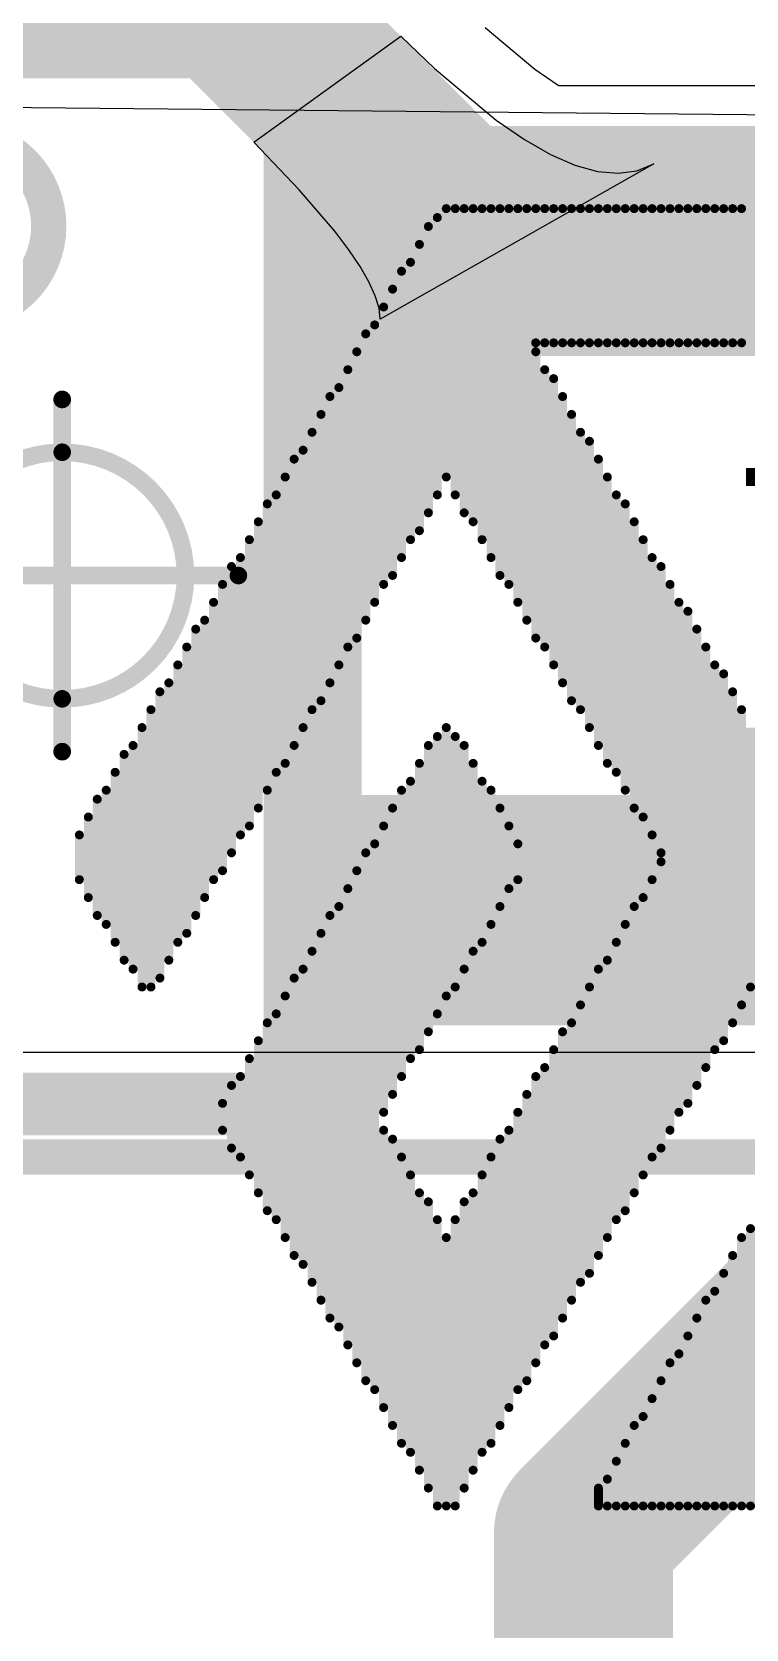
# Model space of a CAD drawing. Header units: millimetres. Extents: x -1.72 to 0.75, y -0.35 to 1.04.
# Drawn here: x 0.4042 to 0.484, y 0.4781 to 0.6566 of the extents above; entities that cross this region are included whole.
import ezdxf

# ---------------------------------------------------------------- set-up
doc = ezdxf.new("R2010")
doc.units = ezdxf.units.MM
doc.header["$MEASUREMENT"] = 0
for name, color, linetype in [('BottomLayer', 5, 'Continuous'), ('BottomOverlay', 54, 'Continuous'), ('Mechanical13', 56, 'Continuous'), ('Mechanical15', 56, 'Continuous'), ('TopLayer', 1, 'Continuous'), ('TopOverlay', 2, 'Continuous'), ('TopPaste', 8, 'Continuous'), ('TopSolder', 216, 'Continuous')]:
    doc.layers.add(name, color=color, linetype=linetype)

# ---------------------------------------------------------------- blocks, each defined once
blk = doc.blocks.new('SEASKY1_B_1')
at = {"layer": 'BottomOverlay', "const_width": 0.001}
for points in [[(0.015, -0.052), (0, -0.052)], [(0.031, -0.051), (0.029, -0.051)], [(0.089, -0.052), (0.056, -0.052)], [(0.087, -0.051), (0.058, -0.051)], [(0.145, -0.051), (0.114, -0.051)], [(0.145, -0.052), (0.115, -0.052)], [(0.015, -0.053), (0, -0.053)], [(0.015, -0.054), (0, -0.054)], [(0.093, -0.054), (0.052, -0.054)], [(0.091, -0.053), (0.054, -0.053)], [(0.117, -0.053), (0.145, -0.053)], [(0.145, -0.054), (0.119, -0.054)], [(0.015, -0.055), (0, -0.055)], [(0.094, -0.055), (0.051, -0.055)], [(0.145, -0.055), (0.121, -0.055)], [(0.015, -0.056), (0, -0.056)], [(0.015, -0.057), (0, -0.057)], [(0.098, -0.057), (0.047, -0.057)], [(0.096, -0.056), (0.049, -0.056)], [(0.145, -0.056), (0.122, -0.056)], [(0.145, -0.057), (0.124, -0.057)], [(0.015, -0.058), (0, -0.058)], [(0.015, -0.059), (0, -0.059)], [(0.101, -0.059), (0.044, -0.059)], [(0.1, -0.058), (0.045, -0.058)], [(0.145, -0.058), (0.126, -0.058)], [(0.145, -0.059), (0.128, -0.059)], [(0.015, -0.06), (0, -0.06)], [(0.015, -0.061), (0, -0.061)], [(0.072, -0.061), (0.04, -0.061)], [(0.103, -0.06), (0.042, -0.06)], [(0.105, -0.061), (0.073, -0.061)], [(0.145, -0.06), (0.129, -0.06)], [(0.145, -0.061), (0.131, -0.061)], [(0.015, -0.062), (0, -0.062)], [(0.07, -0.062), (0.039, -0.062)], [(0.106, -0.062), (0.075, -0.062)], [(0.145, -0.062), (0.133, -0.062)], [(0.015, -0.063), (0, -0.063)], [(0.015, -0.064), (0, -0.064)], [(0.067, -0.064), (0.035, -0.064)], [(0.068, -0.063), (0.037, -0.063)], [(0.108, -0.063), (0.077, -0.063)], [(0.11, -0.064), (0.078, -0.064)], [(0.145, -0.063), (0.135, -0.063)], [(0.145, -0.064), (0.136, -0.064)], [(0.015, -0.065), (0, -0.065)], [(0.015, -0.066), (0, -0.066)], [(0.063, -0.066), (0.032, -0.066)], [(0.065, -0.065), (0.033, -0.065)], [(0.112, -0.065), (0.08, -0.065)], [(0.113, -0.066), (0.082, -0.066)], [(0.145, -0.065), (0.138, -0.065)], [(0.145, -0.066), (0.14, -0.066)], [(0.015, -0.067), (0, -0.067)], [(0.015, -0.068), (0, -0.068)], [(0.06, -0.068), (0.028, -0.068)], [(0.03, -0.067), (0.062, -0.067)], [(0.115, -0.067), (0.084, -0.067)], [(0.117, -0.068), (0.085, -0.068)], [(0.145, -0.067), (0.142, -0.067)], [(0.145, -0.068), (0.143, -0.068)], [(0.015, -0.069), (0, -0.069)], [(0.015, -0.07), (0, -0.07)], [(0.056, -0.07), (0.025, -0.07)], [(0.058, -0.069), (0.026, -0.069)], [(0.119, -0.069), (0.087, -0.069)], [(0.12, -0.07), (0.089, -0.07)], [(0.015, -0.071), (0, -0.071)], [(0.055, -0.071), (0.023, -0.071)], [(0.122, -0.071), (0.091, -0.071)], [(0.015, -0.072), (0, -0.072)], [(0.015, -0.073), (0, -0.073)], [(0.019, -0.073), (0.051, -0.073)], [(0.053, -0.072), (0.021, -0.072)], [(0.092, -0.072), (0.124, -0.072)], [(0.094, -0.073), (0.126, -0.073)], [(0.015, -0.074), (0, -0.074)], [(0.015, -0.075), (0, -0.075)], [(0.048, -0.075), (0.016, -0.075)], [(0.049, -0.074), (0.018, -0.074)], [(0.096, -0.074), (0.127, -0.074)], [(0.097, -0.075), (0.129, -0.075)], [(0.046, -0.076), (0, -0.076)], [(0.044, -0.077), (0, -0.077)], [(0.075, -0.077), (0.071, -0.077)], [(0.131, -0.076), (0.099, -0.076)], [(0.132, -0.077), (0.101, -0.077)], [(0.042, -0.078), (0, -0.078)], [(0.041, -0.079), (0, -0.079)], [(0.078, -0.079), (0.067, -0.079)], [(0.076, -0.078), (0.069, -0.078)], [(0.134, -0.078), (0.103, -0.078)], [(0.136, -0.079), (0.104, -0.079)], [(0.039, -0.08), (0, -0.08)], [(0.08, -0.08), (0.065, -0.08)], [(0.138, -0.08), (0.106, -0.08)], [(0.037, -0.081), (0, -0.081)], [(0, -0.082), (0.035, -0.082)], [(0.083, -0.082), (0.062, -0.082)], [(0.082, -0.081), (0.064, -0.081)], [(0.139, -0.081), (0.108, -0.081)], [(0.141, -0.082), (0.11, -0.082)], [(0, -0.083), (0.034, -0.083)], [(0.032, -0.084), (0, -0.084)], [(0.087, -0.084), (0.059, -0.084)], [(0.06, -0.083), (0.085, -0.083)], [(0.143, -0.083), (0.111, -0.083)], [(0.145, -0.084), (0.113, -0.084)], [(0.03, -0.085), (0, -0.085)], [(0.032, -0.086), (0.001, -0.086)], [(0.088, -0.085), (0.058, -0.085)], [(0.09, -0.086), (0.059, -0.086)], [(0.145, -0.086), (0.113, -0.086)], [(0.145, -0.085), (0.115, -0.085)], [(0.034, -0.087), (0.002, -0.087)], [(0.092, -0.087), (0.06, -0.087)], [(0.143, -0.087), (0.111, -0.087)], [(0.036, -0.088), (0.004, -0.088)], [(0.037, -0.089), (0.006, -0.089)], [(0.094, -0.088), (0.062, -0.088)], [(0.095, -0.089), (0.064, -0.089)], [(0.139, -0.089), (0.108, -0.089)], [(0.141, -0.088), (0.11, -0.088)], [(0.007, -0.09), (0.039, -0.09)], [(0.041, -0.091), (0.009, -0.091)], [(0.097, -0.09), (0.065, -0.09)], [(0.099, -0.091), (0.067, -0.091)], [(0.136, -0.091), (0.104, -0.091)], [(0.138, -0.09), (0.106, -0.09)], [(0.042, -0.092), (0.011, -0.092)], [(0.044, -0.093), (0.013, -0.093)], [(0.101, -0.092), (0.069, -0.092)], [(0.132, -0.093), (0.071, -0.093)], [(0.134, -0.092), (0.103, -0.092)], [(0.046, -0.094), (0.014, -0.094)], [(0.048, -0.095), (0.016, -0.095)], [(0.131, -0.094), (0.072, -0.094)], [(0.129, -0.095), (0.074, -0.095)], [(0.049, -0.096), (0.018, -0.096)], [(0.127, -0.096), (0.076, -0.096)], [(0.051, -0.097), (0.02, -0.097)], [(0.053, -0.098), (0.021, -0.098)], [(0.125, -0.097), (0.078, -0.097)], [(0.124, -0.098), (0.079, -0.098)], [(0.055, -0.099), (0.023, -0.099)], [(0.056, -0.1), (0.025, -0.1)], [(0.122, -0.099), (0.081, -0.099)], [(0.12, -0.1), (0.083, -0.1)], [(0.058, -0.101), (0.027, -0.101)], [(0.06, -0.102), (0.028, -0.102)], [(0.118, -0.101), (0.085, -0.101)], [(0.117, -0.102), (0.086, -0.102)], [(0.062, -0.103), (0.03, -0.103)], [(0.063, -0.104), (0.032, -0.104)], [(0.115, -0.103), (0.088, -0.103)], [(0.113, -0.104), (0.09, -0.104)], [(0.065, -0.105), (0.033, -0.105)], [(0.112, -0.105), (0.091, -0.105)], [(0.067, -0.106), (0.035, -0.106)], [(0.069, -0.107), (0.037, -0.107)], [(0.11, -0.106), (0.093, -0.106)], [(0.108, -0.107), (0.095, -0.107)], [(0.07, -0.108), (0.039, -0.108)], [(0.072, -0.109), (0.04, -0.109)], [(0.106, -0.108), (0.097, -0.108)], [(0.105, -0.109), (0.098, -0.109)], [(0.042, -0.11), (0.074, -0.11)], [(0.044, -0.111), (0.075, -0.111)], [(0.1, -0.11), (0.103, -0.11)], [(0.077, -0.112), (0.046, -0.112)], [(0.079, -0.113), (0.047, -0.113)], [(0.081, -0.114), (0.049, -0.114)], [(0.082, -0.115), (0.051, -0.115)], [(0.084, -0.116), (0.053, -0.116)], [(0.086, -0.117), (0.054, -0.117)], [(0.087, -0.118), (0.056, -0.118)], [(0.087, -0.119), (0.058, -0.119)], [(0.085, -0.12), (0.06, -0.12)], [(0.084, -0.121), (0.061, -0.121)], [(0.082, -0.122), (0.063, -0.122)], [(0.08, -0.123), (0.065, -0.123)], [(0.079, -0.124), (0.066, -0.124)], [(0.077, -0.125), (0.068, -0.125)], [(0.075, -0.126), (0.07, -0.126)]]:
    blk.add_lwpolyline(points, dxfattribs=at)
at = {"layer": 'BottomOverlay', "const_width": 0.0005}
for points in [[(-0.00025, -0.052, 1), (0.00025, -0.052, 1)], [(0.01475, -0.052, 1), (0.01525, -0.052, 1)], [(0.05575, -0.052, 1), (0.05625, -0.052, 1)], [(0.08675, -0.051, 1), (0.08725, -0.051, 1)], [(0.08875, -0.052, 1), (0.08925, -0.052, 1)], [(0.11375, -0.051, 1), (0.11425, -0.051, 1)], [(0.11475, -0.052, 1), (0.11525, -0.052, 1)], [(0.14475, -0.051, 1), (0.14525, -0.051, 1)], [(0.14475, -0.052, 1), (0.14525, -0.052, 1)], [(-0.00025, -0.053, 1), (0.00025, -0.053, 1)], [(-0.00025, -0.054, 1), (0.00025, -0.054, 1)], [(0.01475, -0.053, 1), (0.01525, -0.053, 1)], [(0.01475, -0.054, 1), (0.01525, -0.054, 1)], [(0.05175, -0.054, 1), (0.05225, -0.054, 1)], [(0.05375, -0.053, 1), (0.05425, -0.053, 1)], [(0.09075, -0.053, 1), (0.09125, -0.053, 1)], [(0.09275, -0.054, 1), (0.09325, -0.054, 1)], [(0.11675, -0.053, 1), (0.11725, -0.053, 1)], [(0.11875, -0.054, 1), (0.11925, -0.054, 1)], [(0.14475, -0.053, 1), (0.14525, -0.053, 1)], [(0.14475, -0.054, 1), (0.14525, -0.054, 1)], [(-0.00025, -0.055, 1), (0.00025, -0.055, 1)], [(0.01475, -0.055, 1), (0.01525, -0.055, 1)], [(0.05075, -0.055, 1), (0.05125, -0.055, 1)], [(0.09375, -0.055, 1), (0.09425, -0.055, 1)], [(0.12075, -0.055, 1), (0.12125, -0.055, 1)], [(0.14475, -0.055, 1), (0.14525, -0.055, 1)], [(-0.00025, -0.056, 1), (0.00025, -0.056, 1)], [(-0.00025, -0.057, 1), (0.00025, -0.057, 1)], [(0.01475, -0.056, 1), (0.01525, -0.056, 1)], [(0.01475, -0.057, 1), (0.01525, -0.057, 1)], [(0.04675, -0.057, 1), (0.04725, -0.057, 1)], [(0.04875, -0.056, 1), (0.04925, -0.056, 1)], [(0.09575, -0.056, 1), (0.09625, -0.056, 1)], [(0.09775, -0.057, 1), (0.09825, -0.057, 1)], [(0.12175, -0.056, 1), (0.12225, -0.056, 1)], [(0.12375, -0.057, 1), (0.12425, -0.057, 1)], [(0.14475, -0.056, 1), (0.14525, -0.056, 1)], [(0.14475, -0.057, 1), (0.14525, -0.057, 1)], [(-0.00025, -0.058, 1), (0.00025, -0.058, 1)], [(-0.00025, -0.059, 1), (0.00025, -0.059, 1)], [(0.01475, -0.058, 1), (0.01525, -0.058, 1)], [(0.01475, -0.059, 1), (0.01525, -0.059, 1)], [(0.04375, -0.059, 1), (0.04425, -0.059, 1)], [(0.04475, -0.058, 1), (0.04525, -0.058, 1)], [(0.09975, -0.058, 1), (0.10025, -0.058, 1)], [(0.10075, -0.059, 1), (0.10125, -0.059, 1)], [(0.12575, -0.058, 1), (0.12625, -0.058, 1)], [(0.12775, -0.059, 1), (0.12825, -0.059, 1)], [(0.14475, -0.058, 1), (0.14525, -0.058, 1)], [(0.14475, -0.059, 1), (0.14525, -0.059, 1)], [(-0.00025, -0.06, 1), (0.00025, -0.06, 1)], [(-0.00025, -0.061, 1), (0.00025, -0.061, 1)], [(0.01475, -0.06, 1), (0.01525, -0.06, 1)], [(0.01475, -0.061, 1), (0.01525, -0.061, 1)], [(0.03975, -0.061, 1), (0.04025, -0.061, 1)], [(0.04175, -0.06, 1), (0.04225, -0.06, 1)], [(0.07175, -0.061, 1), (0.07225, -0.061, 1)], [(0.07275, -0.061, 1), (0.07325, -0.061, 1)], [(0.10275, -0.06, 1), (0.10325, -0.06, 1)], [(0.10475, -0.061, 1), (0.10525, -0.061, 1)], [(0.12875, -0.06, 1), (0.12925, -0.06, 1)], [(0.13075, -0.061, 1), (0.13125, -0.061, 1)], [(0.14475, -0.06, 1), (0.14525, -0.06, 1)], [(0.14475, -0.061, 1), (0.14525, -0.061, 1)], [(-0.00025, -0.062, 1), (0.00025, -0.062, 1)], [(0.01475, -0.062, 1), (0.01525, -0.062, 1)], [(0.03875, -0.062, 1), (0.03925, -0.062, 1)], [(0.06975, -0.062, 1), (0.07025, -0.062, 1)], [(0.07475, -0.062, 1), (0.07525, -0.062, 1)], [(0.10575, -0.062, 1), (0.10625, -0.062, 1)], [(0.13275, -0.062, 1), (0.13325, -0.062, 1)], [(0.14475, -0.062, 1), (0.14525, -0.062, 1)], [(-0.00025, -0.063, 1), (0.00025, -0.063, 1)], [(-0.00025, -0.064, 1), (0.00025, -0.064, 1)], [(0.01475, -0.063, 1), (0.01525, -0.063, 1)], [(0.01475, -0.064, 1), (0.01525, -0.064, 1)], [(0.03475, -0.064, 1), (0.03525, -0.064, 1)], [(0.03675, -0.063, 1), (0.03725, -0.063, 1)], [(0.06675, -0.064, 1), (0.06725, -0.064, 1)], [(0.06775, -0.063, 1), (0.06825, -0.063, 1)], [(0.07675, -0.063, 1), (0.07725, -0.063, 1)], [(0.07775, -0.064, 1), (0.07825, -0.064, 1)], [(0.10775, -0.063, 1), (0.10825, -0.063, 1)], [(0.10975, -0.064, 1), (0.11025, -0.064, 1)], [(0.13475, -0.063, 1), (0.13525, -0.063, 1)], [(0.13575, -0.064, 1), (0.13625, -0.064, 1)], [(0.14475, -0.063, 1), (0.14525, -0.063, 1)], [(0.14475, -0.064, 1), (0.14525, -0.064, 1)], [(-0.00025, -0.065, 1), (0.00025, -0.065, 1)], [(-0.00025, -0.066, 1), (0.00025, -0.066, 1)], [(0.01475, -0.065, 1), (0.01525, -0.065, 1)], [(0.01475, -0.066, 1), (0.01525, -0.066, 1)], [(0.03175, -0.066, 1), (0.03225, -0.066, 1)], [(0.03275, -0.065, 1), (0.03325, -0.065, 1)], [(0.06275, -0.066, 1), (0.06325, -0.066, 1)], [(0.06475, -0.065, 1), (0.06525, -0.065, 1)], [(0.07975, -0.065, 1), (0.08025, -0.065, 1)], [(0.08175, -0.066, 1), (0.08225, -0.066, 1)], [(0.11175, -0.065, 1), (0.11225, -0.065, 1)], [(0.11275, -0.066, 1), (0.11325, -0.066, 1)], [(0.13775, -0.065, 1), (0.13825, -0.065, 1)], [(0.13975, -0.066, 1), (0.14025, -0.066, 1)], [(0.14475, -0.065, 1), (0.14525, -0.065, 1)], [(0.14475, -0.066, 1), (0.14525, -0.066, 1)], [(-0.00025, -0.067, 1), (0.00025, -0.067, 1)], [(-0.00025, -0.068, 1), (0.00025, -0.068, 1)], [(0.01475, -0.067, 1), (0.01525, -0.067, 1)], [(0.01475, -0.068, 1), (0.01525, -0.068, 1)], [(0.02775, -0.068, 1), (0.02825, -0.068, 1)], [(0.02975, -0.067, 1), (0.03025, -0.067, 1)], [(0.05975, -0.068, 1), (0.06025, -0.068, 1)], [(0.06175, -0.067, 1), (0.06225, -0.067, 1)], [(0.08375, -0.067, 1), (0.08425, -0.067, 1)], [(0.08475, -0.068, 1), (0.08525, -0.068, 1)], [(0.11475, -0.067, 1), (0.11525, -0.067, 1)], [(0.11675, -0.068, 1), (0.11725, -0.068, 1)], [(0.14175, -0.067, 1), (0.14225, -0.067, 1)], [(0.14275, -0.068, 1), (0.14325, -0.068, 1)], [(0.14475, -0.067, 1), (0.14525, -0.067, 1)], [(0.14475, -0.068, 1), (0.14525, -0.068, 1)], [(-0.00025, -0.069, 1), (0.00025, -0.069, 1)], [(-0.00025, -0.07, 1), (0.00025, -0.07, 1)], [(0.01475, -0.069, 1), (0.01525, -0.069, 1)], [(0.01475, -0.07, 1), (0.01525, -0.07, 1)], [(0.02475, -0.07, 1), (0.02525, -0.07, 1)], [(0.02575, -0.069, 1), (0.02625, -0.069, 1)], [(0.05575, -0.07, 1), (0.05625, -0.07, 1)], [(0.05775, -0.069, 1), (0.05825, -0.069, 1)], [(0.08675, -0.069, 1), (0.08725, -0.069, 1)], [(0.08875, -0.07, 1), (0.08925, -0.07, 1)], [(0.11875, -0.069, 1), (0.11925, -0.069, 1)], [(0.11975, -0.07, 1), (0.12025, -0.07, 1)], [(-0.00025, -0.071, 1), (0.00025, -0.071, 1)], [(0.01475, -0.071, 1), (0.01525, -0.071, 1)], [(0.02275, -0.071, 1), (0.02325, -0.071, 1)], [(0.05475, -0.071, 1), (0.05525, -0.071, 1)], [(0.09075, -0.071, 1), (0.09125, -0.071, 1)], [(0.12175, -0.071, 1), (0.12225, -0.071, 1)], [(-0.00025, -0.072, 1), (0.00025, -0.072, 1)], [(-0.00025, -0.073, 1), (0.00025, -0.073, 1)], [(0.01475, -0.072, 1), (0.01525, -0.072, 1)], [(0.01475, -0.073, 1), (0.01525, -0.073, 1)], [(0.01875, -0.073, 1), (0.01925, -0.073, 1)], [(0.02075, -0.072, 1), (0.02125, -0.072, 1)], [(0.05075, -0.073, 1), (0.05125, -0.073, 1)], [(0.05275, -0.072, 1), (0.05325, -0.072, 1)], [(0.09175, -0.072, 1), (0.09225, -0.072, 1)], [(0.09375, -0.073, 1), (0.09425, -0.073, 1)], [(0.12375, -0.072, 1), (0.12425, -0.072, 1)], [(0.12575, -0.073, 1), (0.12625, -0.073, 1)], [(-0.00025, -0.074, 1), (0.00025, -0.074, 1)], [(-0.00025, -0.075, 1), (0.00025, -0.075, 1)], [(0.01475, -0.074, 1), (0.01525, -0.074, 1)], [(0.01475, -0.075, 1), (0.01525, -0.075, 1)], [(0.01575, -0.075, 1), (0.01625, -0.075, 1)], [(0.01775, -0.074, 1), (0.01825, -0.074, 1)], [(0.04775, -0.075, 1), (0.04825, -0.075, 1)], [(0.04875, -0.074, 1), (0.04925, -0.074, 1)], [(0.09575, -0.074, 1), (0.09625, -0.074, 1)], [(0.09675, -0.075, 1), (0.09725, -0.075, 1)], [(0.12675, -0.074, 1), (0.12725, -0.074, 1)], [(0.12875, -0.075, 1), (0.12925, -0.075, 1)], [(-0.00025, -0.076, 1), (0.00025, -0.076, 1)], [(-0.00025, -0.077, 1), (0.00025, -0.077, 1)], [(0.04375, -0.077, 1), (0.04425, -0.077, 1)], [(0.04575, -0.076, 1), (0.04625, -0.076, 1)], [(0.07075, -0.077, 1), (0.07125, -0.077, 1)], [(0.07475, -0.077, 1), (0.07525, -0.077, 1)], [(0.09875, -0.076, 1), (0.09925, -0.076, 1)], [(0.10075, -0.077, 1), (0.10125, -0.077, 1)], [(0.13075, -0.076, 1), (0.13125, -0.076, 1)], [(0.13175, -0.077, 1), (0.13225, -0.077, 1)], [(-0.00025, -0.078, 1), (0.00025, -0.078, 1)], [(-0.00025, -0.079, 1), (0.00025, -0.079, 1)], [(0.04075, -0.079, 1), (0.04125, -0.079, 1)], [(0.04175, -0.078, 1), (0.04225, -0.078, 1)], [(0.06675, -0.079, 1), (0.06725, -0.079, 1)], [(0.06875, -0.078, 1), (0.06925, -0.078, 1)], [(0.07575, -0.078, 1), (0.07625, -0.078, 1)], [(0.07775, -0.079, 1), (0.07825, -0.079, 1)], [(0.10275, -0.078, 1), (0.10325, -0.078, 1)], [(0.10375, -0.079, 1), (0.10425, -0.079, 1)], [(0.13375, -0.078, 1), (0.13425, -0.078, 1)], [(0.13575, -0.079, 1), (0.13625, -0.079, 1)], [(-0.00025, -0.08, 1), (0.00025, -0.08, 1)], [(0.03875, -0.08, 1), (0.03925, -0.08, 1)], [(0.06475, -0.08, 1), (0.06525, -0.08, 1)], [(0.07975, -0.08, 1), (0.08025, -0.08, 1)], [(0.10575, -0.08, 1), (0.10625, -0.08, 1)], [(0.13775, -0.08, 1), (0.13825, -0.08, 1)], [(-0.00025, -0.081, 1), (0.00025, -0.081, 1)], [(-0.00025, -0.082, 1), (0.00025, -0.082, 1)], [(0.03475, -0.082, 1), (0.03525, -0.082, 1)], [(0.03675, -0.081, 1), (0.03725, -0.081, 1)], [(0.06175, -0.082, 1), (0.06225, -0.082, 1)], [(0.06375, -0.081, 1), (0.06425, -0.081, 1)], [(0.08175, -0.081, 1), (0.08225, -0.081, 1)], [(0.08275, -0.082, 1), (0.08325, -0.082, 1)], [(0.10775, -0.081, 1), (0.10825, -0.081, 1)], [(0.10975, -0.082, 1), (0.11025, -0.082, 1)], [(0.13875, -0.081, 1), (0.13925, -0.081, 1)], [(0.14075, -0.082, 1), (0.14125, -0.082, 1)], [(-0.00025, -0.083, 1), (0.00025, -0.083, 1)], [(-0.00025, -0.084, 1), (0.00025, -0.084, 1)], [(0.03175, -0.084, 1), (0.03225, -0.084, 1)], [(0.03375, -0.083, 1), (0.03425, -0.083, 1)], [(0.05875, -0.084, 1), (0.05925, -0.084, 1)], [(0.05975, -0.083, 1), (0.06025, -0.083, 1)], [(0.08475, -0.083, 1), (0.08525, -0.083, 1)], [(0.08675, -0.084, 1), (0.08725, -0.084, 1)], [(0.11075, -0.083, 1), (0.11125, -0.083, 1)], [(0.11275, -0.084, 1), (0.11325, -0.084, 1)], [(0.14275, -0.083, 1), (0.14325, -0.083, 1)], [(0.14475, -0.084, 1), (0.14525, -0.084, 1)], [(-0.00025, -0.085, 1), (0.00025, -0.085, 1)], [(0.00075, -0.086, 1), (0.00125, -0.086, 1)], [(0.02975, -0.085, 1), (0.03025, -0.085, 1)], [(0.03175, -0.086, 1), (0.03225, -0.086, 1)], [(0.05775, -0.085, 1), (0.05825, -0.085, 1)], [(0.05875, -0.086, 1), (0.05925, -0.086, 1)], [(0.08775, -0.085, 1), (0.08825, -0.085, 1)], [(0.08975, -0.086, 1), (0.09025, -0.086, 1)], [(0.11275, -0.086, 1), (0.11325, -0.086, 1)], [(0.11475, -0.085, 1), (0.11525, -0.085, 1)], [(0.14475, -0.085, 1), (0.14525, -0.085, 1)], [(0.14475, -0.086, 1), (0.14525, -0.086, 1)], [(0.00175, -0.087, 1), (0.00225, -0.087, 1)], [(0.03375, -0.087, 1), (0.03425, -0.087, 1)], [(0.05975, -0.087, 1), (0.06025, -0.087, 1)], [(0.09175, -0.087, 1), (0.09225, -0.087, 1)], [(0.11075, -0.087, 1), (0.11125, -0.087, 1)], [(0.14275, -0.087, 1), (0.14325, -0.087, 1)], [(0.00375, -0.088, 1), (0.00425, -0.088, 1)], [(0.00575, -0.089, 1), (0.00625, -0.089, 1)], [(0.03575, -0.088, 1), (0.03625, -0.088, 1)], [(0.03675, -0.089, 1), (0.03725, -0.089, 1)], [(0.06175, -0.088, 1), (0.06225, -0.088, 1)], [(0.06375, -0.089, 1), (0.06425, -0.089, 1)], [(0.09375, -0.088, 1), (0.09425, -0.088, 1)], [(0.09475, -0.089, 1), (0.09525, -0.089, 1)], [(0.10775, -0.089, 1), (0.10825, -0.089, 1)], [(0.10975, -0.088, 1), (0.11025, -0.088, 1)], [(0.13875, -0.089, 1), (0.13925, -0.089, 1)], [(0.14075, -0.088, 1), (0.14125, -0.088, 1)], [(0.00675, -0.09, 1), (0.00725, -0.09, 1)], [(0.00875, -0.091, 1), (0.00925, -0.091, 1)], [(0.03875, -0.09, 1), (0.03925, -0.09, 1)], [(0.04075, -0.091, 1), (0.04125, -0.091, 1)], [(0.06475, -0.09, 1), (0.06525, -0.09, 1)], [(0.06675, -0.091, 1), (0.06725, -0.091, 1)], [(0.09675, -0.09, 1), (0.09725, -0.09, 1)], [(0.09875, -0.091, 1), (0.09925, -0.091, 1)], [(0.10375, -0.091, 1), (0.10425, -0.091, 1)], [(0.10575, -0.09, 1), (0.10625, -0.09, 1)], [(0.13575, -0.091, 1), (0.13625, -0.091, 1)], [(0.13775, -0.09, 1), (0.13825, -0.09, 1)], [(0.01075, -0.092, 1), (0.01125, -0.092, 1)], [(0.01275, -0.093, 1), (0.01325, -0.093, 1)], [(0.04175, -0.092, 1), (0.04225, -0.092, 1)], [(0.04375, -0.093, 1), (0.04425, -0.093, 1)], [(0.06875, -0.092, 1), (0.06925, -0.092, 1)], [(0.07075, -0.093, 1), (0.07125, -0.093, 1)], [(0.10075, -0.092, 1), (0.10125, -0.092, 1)], [(0.10275, -0.092, 1), (0.10325, -0.092, 1)], [(0.13175, -0.093, 1), (0.13225, -0.093, 1)], [(0.13375, -0.092, 1), (0.13425, -0.092, 1)], [(0.01375, -0.094, 1), (0.01425, -0.094, 1)], [(0.01575, -0.095, 1), (0.01625, -0.095, 1)], [(0.04575, -0.094, 1), (0.04625, -0.094, 1)], [(0.04775, -0.095, 1), (0.04825, -0.095, 1)], [(0.07175, -0.094, 1), (0.07225, -0.094, 1)], [(0.07375, -0.095, 1), (0.07425, -0.095, 1)], [(0.12875, -0.095, 1), (0.12925, -0.095, 1)], [(0.13075, -0.094, 1), (0.13125, -0.094, 1)], [(0.01775, -0.096, 1), (0.01825, -0.096, 1)], [(0.04875, -0.096, 1), (0.04925, -0.096, 1)], [(0.07575, -0.096, 1), (0.07625, -0.096, 1)], [(0.12675, -0.096, 1), (0.12725, -0.096, 1)], [(0.01975, -0.097, 1), (0.02025, -0.097, 1)], [(0.02075, -0.098, 1), (0.02125, -0.098, 1)], [(0.05075, -0.097, 1), (0.05125, -0.097, 1)], [(0.05275, -0.098, 1), (0.05325, -0.098, 1)], [(0.07775, -0.097, 1), (0.07825, -0.097, 1)], [(0.07875, -0.098, 1), (0.07925, -0.098, 1)], [(0.12375, -0.098, 1), (0.12425, -0.098, 1)], [(0.12475, -0.097, 1), (0.12525, -0.097, 1)], [(0.02275, -0.099, 1), (0.02325, -0.099, 1)], [(0.02475, -0.1, 1), (0.02525, -0.1, 1)], [(0.05475, -0.099, 1), (0.05525, -0.099, 1)], [(0.05575, -0.1, 1), (0.05625, -0.1, 1)], [(0.08075, -0.099, 1), (0.08125, -0.099, 1)], [(0.08275, -0.1, 1), (0.08325, -0.1, 1)], [(0.11975, -0.1, 1), (0.12025, -0.1, 1)], [(0.12175, -0.099, 1), (0.12225, -0.099, 1)], [(0.02675, -0.101, 1), (0.02725, -0.101, 1)], [(0.02775, -0.102, 1), (0.02825, -0.102, 1)], [(0.05775, -0.101, 1), (0.05825, -0.101, 1)], [(0.05975, -0.102, 1), (0.06025, -0.102, 1)], [(0.08475, -0.101, 1), (0.08525, -0.101, 1)], [(0.08575, -0.102, 1), (0.08625, -0.102, 1)], [(0.11675, -0.102, 1), (0.11725, -0.102, 1)], [(0.11775, -0.101, 1), (0.11825, -0.101, 1)], [(0.02975, -0.103, 1), (0.03025, -0.103, 1)], [(0.03175, -0.104, 1), (0.03225, -0.104, 1)], [(0.06175, -0.103, 1), (0.06225, -0.103, 1)], [(0.06275, -0.104, 1), (0.06325, -0.104, 1)], [(0.08775, -0.103, 1), (0.08825, -0.103, 1)], [(0.08975, -0.104, 1), (0.09025, -0.104, 1)], [(0.11275, -0.104, 1), (0.11325, -0.104, 1)], [(0.11475, -0.103, 1), (0.11525, -0.103, 1)], [(0.03275, -0.105, 1), (0.03325, -0.105, 1)], [(0.06475, -0.105, 1), (0.06525, -0.105, 1)], [(0.09075, -0.105, 1), (0.09125, -0.105, 1)], [(0.11175, -0.105, 1), (0.11225, -0.105, 1)], [(0.03475, -0.106, 1), (0.03525, -0.106, 1)], [(0.03675, -0.107, 1), (0.03725, -0.107, 1)], [(0.06675, -0.106, 1), (0.06725, -0.106, 1)], [(0.06875, -0.107, 1), (0.06925, -0.107, 1)], [(0.09275, -0.106, 1), (0.09325, -0.106, 1)], [(0.09475, -0.107, 1), (0.09525, -0.107, 1)], [(0.10775, -0.107, 1), (0.10825, -0.107, 1)], [(0.10975, -0.106, 1), (0.11025, -0.106, 1)], [(0.03875, -0.108, 1), (0.03925, -0.108, 1)], [(0.03975, -0.109, 1), (0.04025, -0.109, 1)], [(0.06975, -0.108, 1), (0.07025, -0.108, 1)], [(0.07175, -0.109, 1), (0.07225, -0.109, 1)], [(0.09675, -0.108, 1), (0.09725, -0.108, 1)], [(0.09775, -0.109, 1), (0.09825, -0.109, 1)], [(0.10475, -0.109, 1), (0.10525, -0.109, 1)], [(0.10575, -0.108, 1), (0.10625, -0.108, 1)], [(0.04175, -0.11, 1), (0.04225, -0.11, 1)], [(0.04375, -0.111, 1), (0.04425, -0.111, 1)], [(0.07375, -0.11, 1), (0.07425, -0.11, 1)], [(0.07475, -0.111, 1), (0.07525, -0.111, 1)], [(0.09975, -0.11, 1), (0.10025, -0.11, 1)], [(0.10275, -0.11, 1), (0.10325, -0.11, 1)], [(0.04575, -0.112, 1), (0.04625, -0.112, 1)], [(0.07675, -0.112, 1), (0.07725, -0.112, 1)], [(0.04675, -0.113, 1), (0.04725, -0.113, 1)], [(0.04875, -0.114, 1), (0.04925, -0.114, 1)], [(0.07875, -0.113, 1), (0.07925, -0.113, 1)], [(0.08075, -0.114, 1), (0.08125, -0.114, 1)], [(0.05075, -0.115, 1), (0.05125, -0.115, 1)], [(0.05275, -0.116, 1), (0.05325, -0.116, 1)], [(0.08175, -0.115, 1), (0.08225, -0.115, 1)], [(0.08375, -0.116, 1), (0.08425, -0.116, 1)], [(0.05375, -0.117, 1), (0.05425, -0.117, 1)], [(0.05575, -0.118, 1), (0.05625, -0.118, 1)], [(0.08575, -0.117, 1), (0.08625, -0.117, 1)], [(0.08675, -0.118, 1), (0.08725, -0.118, 1)], [(0.05775, -0.119, 1), (0.05825, -0.119, 1)], [(0.05975, -0.12, 1), (0.06025, -0.12, 1)], [(0.08475, -0.12, 1), (0.08525, -0.12, 1)], [(0.08675, -0.119, 1), (0.08725, -0.119, 1)], [(0.06075, -0.121, 1), (0.06125, -0.121, 1)], [(0.08375, -0.121, 1), (0.08425, -0.121, 1)], [(0.06275, -0.122, 1), (0.06325, -0.122, 1)], [(0.06475, -0.123, 1), (0.06525, -0.123, 1)], [(0.07975, -0.123, 1), (0.08025, -0.123, 1)], [(0.08175, -0.122, 1), (0.08225, -0.122, 1)], [(0.06575, -0.124, 1), (0.06625, -0.124, 1)], [(0.06775, -0.125, 1), (0.06825, -0.125, 1)], [(0.07675, -0.125, 1), (0.07725, -0.125, 1)], [(0.07875, -0.124, 1), (0.07925, -0.124, 1)], [(0.06975, -0.126, 1), (0.07025, -0.126, 1)], [(0.07475, -0.126, 1), (0.07525, -0.126, 1)]]:
    blk.add_lwpolyline(points, format="xyb", close=True, dxfattribs=at)
blk = doc.blocks.new('SOT23_5L_41')
at = {"layer": 'Mechanical13', "const_width": 0.00394}
for points in [[(0.05906, 0.0315), (-0.05906, 0.0315)], [(-0.05906, -0.0315), (-0.05906, 0.0315)], [(0.05906, -0.0315), (0.05906, 0.0315)], [(0.05906, -0.0315), (-0.05906, -0.0315)]]:
    blk.add_lwpolyline(points, dxfattribs=at)
at = {"layer": 'Mechanical13'}
for points, const_width in [([(-0.06004, 0.0315, 1), (-0.05807, 0.0315, 1)], 0.00197), ([(-0.06004, 0.0315, 1), (-0.05807, 0.0315, 1)], 0.00197), ([(0.05807, 0.0315, 1), (0.06004, 0.0315, 1)], 0.00197), ([(0.05807, 0.0315, 1), (0.06004, 0.0315, 1)], 0.00197), ([(-0.02906, -0.0115, 1), (-0.04906, -0.0115, 1)], 0.00394), ([(-0.05004, -0.0115, 1), (-0.04807, -0.0115, 1)], 0.00197), ([(-0.03004, -0.0115, 1), (-0.02807, -0.0115, 1)], 0.00197), ([(-0.06004, -0.0315, 1), (-0.05807, -0.0315, 1)], 0.00197), ([(-0.06004, -0.0315, 1), (-0.05807, -0.0315, 1)], 0.00197), ([(0.05807, -0.0315, 1), (0.06004, -0.0315, 1)], 0.00197), ([(0.05807, -0.0315, 1), (0.06004, -0.0315, 1)], 0.00197)]:
    blk.add_lwpolyline(points, format="xyb", close=True, dxfattribs=dict(at, const_width=const_width))
at = {"layer": 'Mechanical15'}
for points, const_width in [([(0.065, 0.08), (-0.065, 0.08)], 0.00394), ([(-0.065, -0.08), (-0.065, 0.08)], 0.00394), ([(0.065, -0.08), (0.065, 0.08)], 0.00394), ([(0, -0.01969), (0, 0.01969)], 0.00197), ([(0.01969, 0), (-0.01969, 0)], 0.00197), ([(0.065, -0.08), (-0.065, -0.08)], 0.00394)]:
    blk.add_lwpolyline(points, dxfattribs=dict(at, const_width=const_width))
for points, const_width in [([(-0.06598, 0.08, 1), (-0.06402, 0.08, 1)], 0.00197), ([(-0.06598, 0.08, 1), (-0.06402, 0.08, 1)], 0.00197), ([(0.06402, 0.08, 1), (0.06598, 0.08, 1)], 0.00197), ([(0.06402, 0.08, 1), (0.06598, 0.08, 1)], 0.00197), ([(-0.00049, 0.01969, 1), (0.00049, 0.01969, 1)], 0.000984), ([(0.01378, 0, 1), (-0.01378, 0, 1)], 0.00197), ([(-0.02018, 0, 1), (-0.01919, 0, 1)], 0.000984), ([(-0.01427, 0, 1), (-0.01329, 0, 1)], 0.000984), ([(0.01329, 0, 1), (0.01427, 0, 1)], 0.000984), ([(0.01919, 0, 1), (0.02018, 0, 1)], 0.000984), ([(-0.00049, -0.01969, 1), (0.00049, -0.01969, 1)], 0.000984), ([(-0.06598, -0.08, 1), (-0.06402, -0.08, 1)], 0.00197), ([(-0.06598, -0.08, 1), (-0.06402, -0.08, 1)], 0.00197), ([(0.06402, -0.08, 1), (0.06598, -0.08, 1)], 0.00197), ([(0.06402, -0.08, 1), (0.06598, -0.08, 1)], 0.00197)]:
    blk.add_lwpolyline(points, format="xyb", close=True, dxfattribs=dict(at, const_width=const_width))
at = {"layer": 'TopLayer'}
for points in [[(-0.02854, 0.0748), (-0.04626, 0.0748), (-0.02854, 0.03543), (-0.04626, 0.03543)], [(0.04626, 0.0748), (0.02854, 0.0748), (0.04626, 0.03543), (0.02854, 0.03543)], [(-0.02854, -0.03543), (-0.04626, -0.03543), (-0.02854, -0.0748), (-0.04626, -0.0748)], [(0.00886, -0.03543), (-0.00886, -0.03543), (0.00886, -0.0748), (-0.00886, -0.0748)], [(0.04626, -0.03543), (0.02854, -0.03543), (0.04626, -0.0748), (0.02854, -0.0748)]]:
    blk.add_solid(points, dxfattribs=at)
at = {"layer": 'TopOverlay', "const_width": 0.007}
for points in [[(-0.05906, -0.026), (-0.05906, 0.026)], [(0.05906, 0.026), (-0.05906, 0.026)], [(0.05906, -0.026), (0.05906, 0.026)], [(0.05906, -0.026), (-0.05906, -0.026)]]:
    blk.add_lwpolyline(points, dxfattribs=at)
at = {"layer": 'TopOverlay'}
for points, const_width in [([(-0.06081, 0.026, 1), (-0.05731, 0.026, 1)], 0.0035), ([(-0.06081, 0.026, 1), (-0.05731, 0.026, 1)], 0.0035), ([(0.05731, 0.026, 1), (0.06081, 0.026, 1)], 0.0035), ([(0.05731, 0.026, 1), (0.06081, 0.026, 1)], 0.0035), ([(-0.0384, -0.011, 1), (-0.0404, -0.011, 1)], 0.01), ([(-0.0429, -0.011, 1), (-0.0379, -0.011, 1)], 0.005), ([(-0.0409, -0.011, 1), (-0.0359, -0.011, 1)], 0.005), ([(-0.06081, -0.026, 1), (-0.05731, -0.026, 1)], 0.0035), ([(-0.06081, -0.026, 1), (-0.05731, -0.026, 1)], 0.0035), ([(0.05731, -0.026, 1), (0.06081, -0.026, 1)], 0.0035), ([(0.05731, -0.026, 1), (0.06081, -0.026, 1)], 0.0035), ([(-0.057, -0.065, 1), (-0.063, -0.065, 1)], 0.01), ([(-0.0655, -0.065, 1), (-0.0605, -0.065, 1)], 0.005), ([(-0.0595, -0.065, 1), (-0.0545, -0.065, 1)], 0.005)]:
    blk.add_lwpolyline(points, format="xyb", close=True, dxfattribs=dict(at, const_width=const_width))
at = {"layer": 'TopPaste'}
for points in [[(-0.02854, 0.0748), (-0.04626, 0.0748), (-0.02854, 0.03543), (-0.04626, 0.03543)], [(0.04626, 0.0748), (0.02854, 0.0748), (0.04626, 0.03543), (0.02854, 0.03543)], [(-0.02854, -0.03543), (-0.04626, -0.03543), (-0.02854, -0.0748), (-0.04626, -0.0748)], [(0.00886, -0.03543), (-0.00886, -0.03543), (0.00886, -0.0748), (-0.00886, -0.0748)], [(0.04626, -0.03543), (0.02854, -0.03543), (0.04626, -0.0748), (0.02854, -0.0748)]]:
    blk.add_solid(points, dxfattribs=at)
at = {"layer": 'TopSolder'}
for points in [[(-0.02454, 0.0788), (-0.05026, 0.0788), (-0.02454, 0.03143), (-0.05026, 0.03143)], [(0.05026, 0.0788), (0.02454, 0.0788), (0.05026, 0.03143), (0.02454, 0.03143)], [(-0.02454, -0.03143), (-0.05026, -0.03143), (-0.02454, -0.0788), (-0.05026, -0.0788)], [(0.01286, -0.03143), (-0.01286, -0.03143), (0.01286, -0.0788), (-0.01286, -0.0788)], [(0.05026, -0.03143), (0.02454, -0.03143), (0.05026, -0.0788), (0.02454, -0.0788)]]:
    blk.add_solid(points, dxfattribs=at)

msp = doc.modelspace()

# ---------------------------------------------------------------- linework, layer by layer
at = {"layer": 'BottomLayer', "const_width": 0.02}
for points in [[(0.46583, 0.48878), (0.51441, 0.53736)], [(0.46583, 0.41433), (0.46583, 0.48878)]]:
    msp.add_lwpolyline(points, dxfattribs=at)
at = {"layer": 'BottomLayer', "const_width": 0.01}
msp.add_lwpolyline([(0.46083, 0.48878, 1), (0.47083, 0.48878, 1)], format="xyb", close=True, dxfattribs=at)
msp.add_lwpolyline([(0.46083, 0.48878, 1), (0.47083, 0.48878, 1)], format="xyb", close=True, dxfattribs=at)
at = {"layer": 'TopLayer'}
for p, q in [((0.46042, 0.65237), (0.45486, 0.65703)), ((0.429, 0.64423), (0.44543, 0.65609)), ((0.44543, 0.65609), (0.44919, 0.65246)), ((0.44919, 0.65246), (0.45609, 0.64668)), ((0.46303, 0.65057), (0.46042, 0.65237)), ((0.60377, 0.64612), (0.205, 0.65)), ((0.46309, 0.65054), (0.46303, 0.65057)), ((0.51268, 0.65054), (0.46309, 0.65054)), ((0.45609, 0.64668), (0.45924, 0.64452)), ((0.45924, 0.64452), (0.46217, 0.64285)), ((0.43409, 0.63891), (0.429, 0.64423)), ((0.46217, 0.64285), (0.46489, 0.64167)), ((0.47371, 0.64182), (0.44314, 0.62447)), ((0.46489, 0.64167), (0.46741, 0.64097)), ((0.46741, 0.64097), (0.46972, 0.64077)), ((0.46972, 0.64077), (0.47182, 0.64105)), ((0.47182, 0.64105), (0.47371, 0.64182)), ((0.43805, 0.63428), (0.43409, 0.63891)), ((0.43961, 0.63222), (0.43805, 0.63428)), ((0.44088, 0.63033), (0.43961, 0.63222)), ((0.44187, 0.62861), (0.44088, 0.63033)), ((0.44258, 0.62706), (0.44187, 0.62861)), ((0.443, 0.62568), (0.44258, 0.62706)), ((0.44314, 0.62447), (0.443, 0.62568)), ((0.21561, 0.54254), (0.60832, 0.54254)), ((0.37212, 0.54254), (0.48677, 0.54254))]:
    msp.add_line(p, q, dxfattribs=at)
at = {"layer": 'TopLayer', "const_width": 0.02}
for points in [[(0.41808, 0.66929), (0.45416, 0.63321)], [(0.45416, 0.63321), (0.46271, 0.63321)], [(0.46271, 0.63321), (0.51268, 0.63321)]]:
    msp.add_lwpolyline(points, dxfattribs=at)
at = {"layer": 'TopLayer', "const_width": 0.01}
for points in [[(0.44916, 0.63321, 1), (0.45916, 0.63321, 1)], [(0.44916, 0.63321, 1), (0.45916, 0.63321, 1)], [(0.45771, 0.63321, 1), (0.46771, 0.63321, 1)], [(0.45771, 0.63321, 1), (0.46771, 0.63321, 1)]]:
    msp.add_lwpolyline(points, format="xyb", close=True, dxfattribs=at)

# ---------------------------------------------------------------- block references
at = {"rotation": 270}
for name, p in [('SOT23_5L_41', (0.40759, 0.5958)), ('SEASKY1_B_1', (0.53551, 0.63681))]:
    msp.add_blockref(name, p, dxfattribs=at)

doc.saveas('drawing.dxf')
